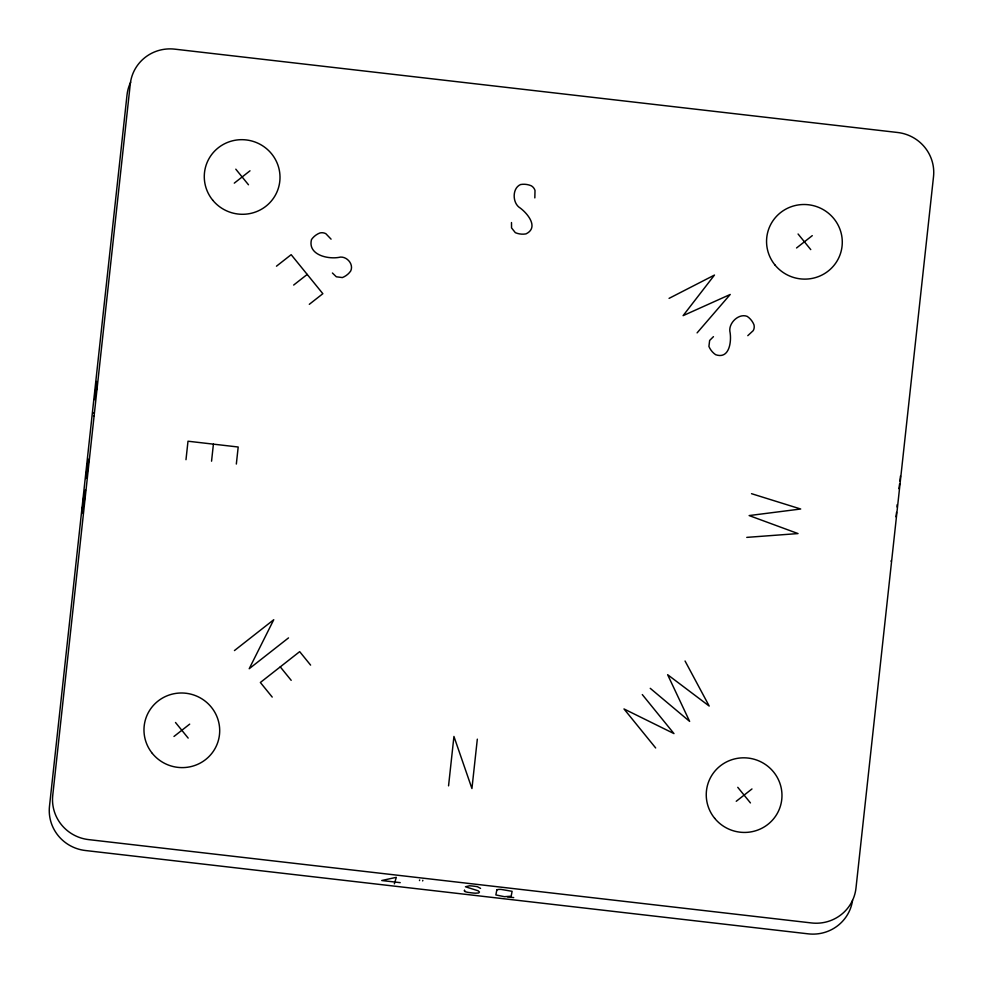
<?xml version="1.0" encoding="UTF-8"?>
<svg xmlns="http://www.w3.org/2000/svg" width="983" height="983" viewBox="0 0 983 983"><rect width="100%" height="100%" fill="white"/><g stroke="black" fill="none" stroke-linecap="round" stroke-linejoin="round"><path stroke-width="1.47" d="M897.098 507.007L897.098 504.771M900.477 476.005L899.937 481.129M81.81 513.63L82.461 507.572M94.577 399.614L96.555 381.429L96.555 389.661L94.601 396.198M185.984 459.7L187.999 441.22L238.193 447.007L236.338 464.05M211.554 461.187L213.409 444.156M448.555 785.859L453.937 736.451L471.938 788.55L477.32 739.155M511.492 222.539L511.553 227.909L515.325 232.664A18.64 18.321 16.6 0 0 525.966 233.893C539.704 227.306 526.704 212.279 518.963 207.155C512.364 201.92 512.303 188.072 520.572 184.534A18.64 18.321 16.6 0 1 531.213 185.762A8.11 7.962 16.6 0 1 535.01 190.481L534.826 197.902M896.533 512.389L895.98 516.8M899.642 483.697L898.892 488.649M87.254 464.603L87.598 463.165L85.816 478.512L88.765 459.196L87.082 474.285M93.877 413.192L94.073 412.553M93.545 416.3L93.729 415.662M394.355 883.852L396.309 877.327L381.748 880.522L400.216 882.648M419.483 880.571L419.68 879.932M422.653 880.94L422.85 880.289M480.576 888.399L477.369 886.691A13.725 2.531 6.2 0 0 469.542 885.781L465.451 886.764L478.082 890.77L479.446 892.011L478.721 892.982L475.428 893.191A13.725 2.531 6.2 0 1 469.862 892.638A5.972 1.106 6.2 0 1 464.627 891.36L464.48 890.315L464.627 891.36M891.09 561.244L891.274 560.593M697.094 332.881L730.234 294.458L683.099 315.654L714.481 275.056L669.067 298.365M234.286 183.145L250.001 170.809M276.469 266.196L291.165 254.671L322.854 293.696L309.301 304.325M293.659 285.058L307.212 274.429M234.446 650.562L273.753 619.72L249.203 668.735L288.511 637.893M173.979 736.464L189.694 724.127M796.549 247.974L812.277 235.637M713.449 336.653L709.64 340.474L708.915 346.421A18.64 18.321 16.6 0 0 715.636 354.691C729.902 359.704 731.794 340.388 729.828 331.099C728.907 322.657 738.872 313.11 747.203 316.379A18.64 18.321 16.6 0 1 753.924 324.648A8.11 7.962 16.6 0 1 753.248 330.607L747.793 335.67M736.242 801.292L751.97 788.956M746.773 537.382L798.024 533.572L749.144 515.571L800.703 509.01L751.528 493.687M507.535 896.914L513.716 897.602M650.242 688.321L689.636 721.399L667.629 674.694L709.198 706.052L685.053 661.006M798.073 234.003L810.754 249.608M331.074 239.152L325.877 233.721A8.11 7.962 16.6 0 0 319.831 232.996A18.64 18.321 16.6 0 0 311.5 239.533C307.396 255.285 329.133 259.795 340.401 257.091C347.331 256.649 353.855 264.427 350.698 271.013A18.64 18.321 16.6 0 1 342.367 277.562L336.321 276.788L332.414 273.004M235.797 169.174L248.478 184.779M737.766 787.322L750.447 802.927M642.292 694.576L673.982 733.601L623.984 708.94L655.673 747.965M310.603 665.11L299.68 651.643L260.372 682.485L272.217 697.082M280.266 666.879L291.189 680.334M175.502 722.493L188.171 738.098M130.69 82.154A40.45 39.738 16.6 0 0 127.016 94.933L49.482 806.343A40.45 39.738 16.6 0 0 85.337 850.504L808.259 933.85A40.45 39.738 16.6 0 0 852.544 900.428M82.375 508.764L82.425 509.772L83.924 504.426L85.41 489.976L83.911 495.309L82.375 508.764M130.272 84.047L52.738 795.456A40.45 39.738 16.6 0 0 88.593 839.605L811.503 922.951A40.45 39.738 16.6 0 0 855.984 888.067L933.518 176.657A40.45 39.738 16.6 0 0 897.663 132.496L174.741 49.15A40.45 39.738 16.6 0 0 130.272 84.047M496.808 890.045L495.862 894.948L504.377 896.68L511.16 896.226L512.106 891.323L501.047 889.394A6.721 1.241 6.2 0 0 496.808 890.045M774.936 264.943A37.919 37.256 16.6 0 0 839.74 255.592A37.919 37.256 16.6 0 0 798.565 204.894A37.919 37.256 16.6 0 0 774.936 264.943M714.629 818.261A37.919 37.256 16.6 0 0 779.433 808.911A37.919 37.256 16.6 0 0 738.258 758.212A37.919 37.256 16.6 0 0 714.629 818.261M212.66 200.114A37.919 37.256 16.6 0 0 277.464 190.763A37.919 37.256 16.6 0 0 236.301 140.065A37.919 37.256 16.6 0 0 212.66 200.114M152.353 753.433A37.919 37.256 16.6 0 0 217.157 744.082A37.919 37.256 16.6 0 0 175.994 693.384A37.919 37.256 16.6 0 0 152.353 753.433"/></g></svg>
